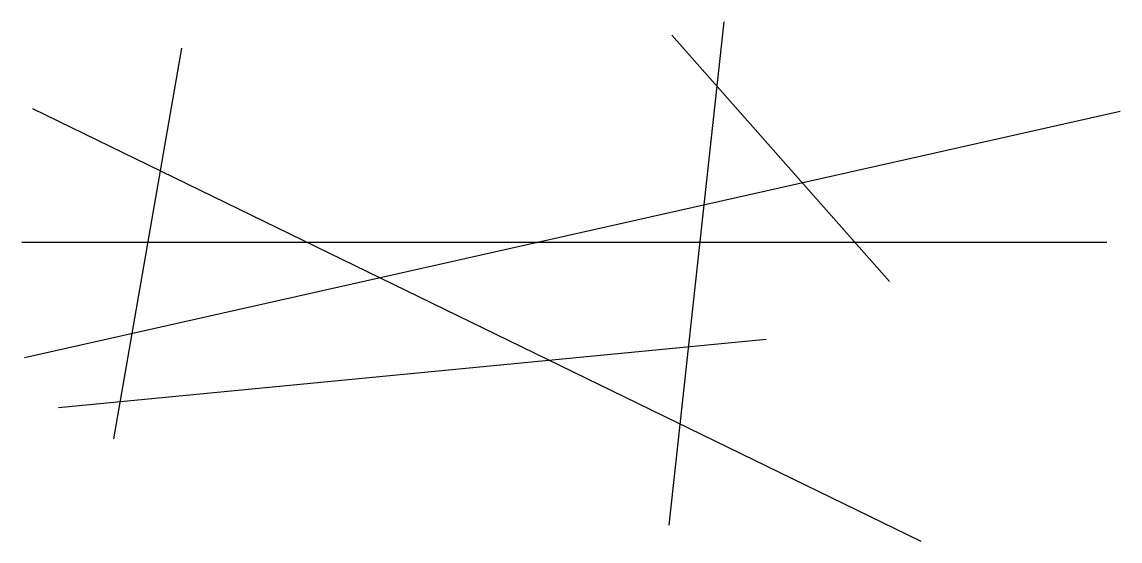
# Model space of a CAD drawing. Header units: inches. Extents: x 4.9 to 27.6, y 3.8 to 14.4.
import ezdxf

# ---------------------------------------------------------------- set-up
doc = ezdxf.new("R2010")
doc.units = ezdxf.units.IN
doc.header["$MEASUREMENT"] = 0

msp = doc.modelspace()

# ---------------------------------------------------------------- linework, layer by layer
for p, q in [((18.281, 4.077), (19.415, 14.445)), ((18.335, 14.175), (22.818, 9.099)), ((6.83, 5.859), (8.235, 13.905)), ((4.994, 7.533), (27.571, 12.609)), ((5.156, 12.663), (23.466, 3.753)), ((4.94, 9.909), (27.301, 9.909)), ((5.696, 6.507), (20.279, 7.911))]:
    msp.add_line(p, q)

doc.saveas('drawing.dxf')
